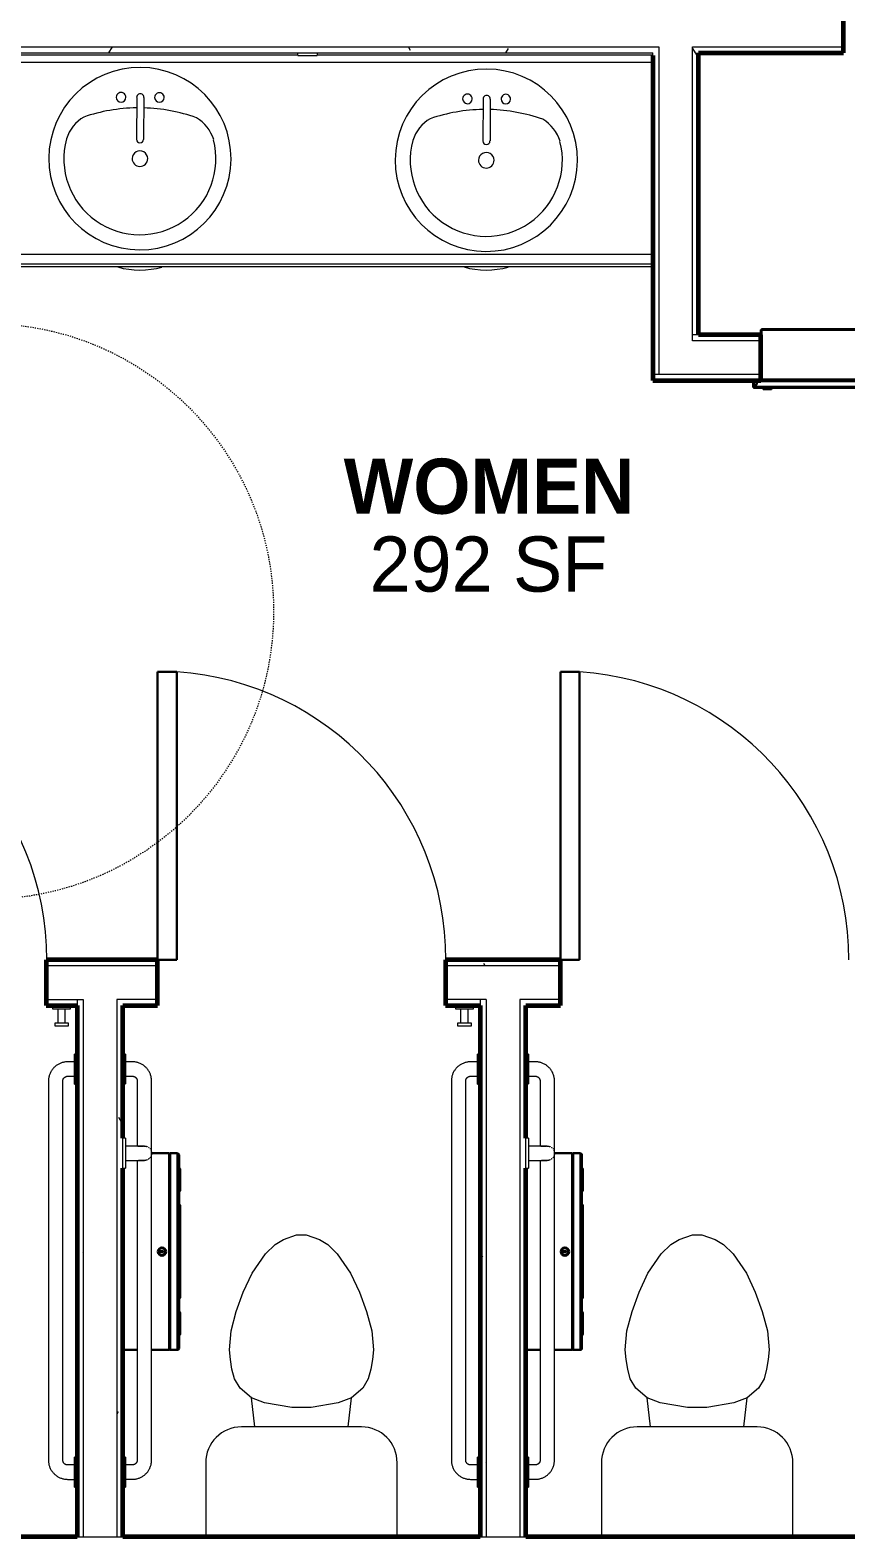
# Model space of a CAD drawing. Header units: inches. Extents: x 126 to 2219, y -1759 to -92.
# Drawn here: x 945.7 to 1030.7, y -504.2 to -347.2 of the extents above; entities that cross this region are included whole.
import ezdxf

# ---------------------------------------------------------------- set-up
doc = ezdxf.new("R2010")
doc.units = ezdxf.units.IN
doc.header["$MEASUREMENT"] = 0
doc.linetypes.add('Dash', pattern=[0.25, 0.125, -0.125])
for name, color, linetype, lineweight in [('A-AREA-IDEN', 2, 'Continuous', 9), ('A-DETL-HDLN', 90, 'Dash', 9), ('A-DETL-THIN', 151, 'Continuous', 9), ('A-DOOR', 31, 'Continuous', 18), ('A-GENM', 13, 'Continuous', 9), ('A-WALL', 113, 'Continuous', 18), ('A-WALL-PATT', 111, 'Continuous', 60), ('I-WALL', 2, 'Continuous', 18), ('P-SANR-FIXT', 6, 'Continuous', 9), ('Q-CASE', 31, 'Continuous', 9), ('Q-SPCQ', 91, 'Continuous', 9)]:
    doc.layers.add(name, color=color, linetype=linetype, lineweight=lineweight)
doc.styles.add('Century Gothic', font='GOTHIC.TTF', dxfattribs={"height": 5.748447})
doc.styles.add('Century Gothic_B', font='GOTHICB.TTF', dxfattribs={"height": 5.744479})
pattern_1 = [(0, (0, 0), (20.48, 5.12), [0.845, -14.515, 0.845, -14.515, -81.92]), (0, (0, 0), (20.48, 5.12), [-30.72, 0.845, -29.875, 0.845, -14.515, -35.84]), (0, (0, 0), (20.48, 5.12), [-76.8, 0.845, -9.395, 0.845, -24.755]), (120, (7.68, 2.56), (-14.67405, 15.1762), [0.845, -14.515, 0.845, -14.515, -81.92]), (120, (7.68, 2.56), (-14.67405, 15.1762), [-30.72, 0.845, -29.875, 0.845, -14.515, -35.84]), (120, (7.68, 2.56), (-14.67405, 15.1762), [-76.8, 0.845, -9.395, 0.845, -24.755]), (240, (10.24, 12.8), (-5.80595, -20.2962), [0.845, -14.515, 0.845, -14.515, -81.92]), (240, (10.24, 12.8), (-5.80595, -20.2962), [-30.72, 0.845, -29.875, 0.845, -14.515, -35.84]), (240, (10.24, 12.8), (-5.80595, -20.2962), [-76.8, 0.845, -9.395, 0.845, -24.755])]

# ---------------------------------------------------------------- blocks, each defined once
blk = doc.blocks.new('Single-Flush - 30_ x 80_-506743-Floor Plan - Office Annex')
at = {"layer": 'A-DOOR', "lineweight": 30}
for p, q in [((13, -2.375), (13, -32.375)), ((15, -2.375), (13, -2.375)), ((15, -2.375), (15, -32.375)), ((15, -32.375), (13, -32.375))]:
    blk.add_line(p, q, dxfattribs=at)
at = {"layer": 'A-DOOR', "lineweight": 9}
blk.add_arc((15, -2.375), 30.067, 180, 266.18593, dxfattribs=at)
blk = doc.blocks.new('Sink Vanity-Round - 19_ x 19_-598557-Floor Plan - Office Annex')
at = {"layer": 'P-SANR-FIXT'}
for p, q in [((3.43, -9.73), (3.43, -5.36)), ((4.18, -9.73), (4.18, -5.36))]:
    blk.add_line(p, q, dxfattribs=at)
for centre, radius, start, end in [((3.81, -3.35), 9.5, 90, 270), ((3.81, -3.35), 9.5, 270, 90), ((3.81, -3.35), 7.93, 345.3071, 194.6929), ((3.81, -3.35), 0.812, 0, 180), ((3.81, -3.35), 0.812, 180, 0), ((0.05, -4.11), 4.12, 197.8096, 239.2073), ((3.81, -5.36), 0.375, 0, 180), ((7.56, -4.11), 4.12, 300.7927, 342.1904), ((3.81, 9.17), 17.81, 250.7914, 268.7933), ((3.81, 9.17), 17.81, 271.2067, 289.2086), ((1.81, -9.73), 0.5, 0, 180), ((5.81, -9.73), 0.5, 0, 180), ((1.81, -9.73), 0.5, 180, 0), ((3.81, -9.73), 0.375, 180, 0), ((5.81, -9.73), 0.5, 180, 0)]:
    blk.add_arc(centre, radius, start, end, dxfattribs=at)
blk = doc.blocks.new('Toilet-Domestic-3D - Toilet-Domestic-3D-V10-Floor Plan - Office Annex')
at = {"layer": 'P-SANR-FIXT'}
for p, q in [((-3.74, 10), (-2.74, 11)), ((-2.74, 11), (-1.87, 11.5)), ((-1.87, 11.5), (-0.5, 12)), ((-0.5, 12), (0.5, 12)), ((0.5, 12), (1.87, 11.5)), ((1.87, 11.5), (2.74, 11)), ((2.74, 11), (3.74, 10)), ((-5.13, 8), (-3.74, 10)), ((3.74, 10), (5.13, 8)), ((-6.06, 6), (-5.13, 8)), ((5.13, 8), (6.06, 6)), ((-6.79, 4), (-6.06, 6)), ((6.06, 6), (6.79, 4)), ((-7.33, 1.99), (-6.79, 4)), ((6.79, 4), (7.33, 1.99)), ((-7.5, 0), (-7.33, 1.99)), ((7.33, 1.99), (7.5, 0)), ((-7.41, -1), (-7.5, 0)), ((-7.24, -2), (-7.41, -1)), ((7.41, -1), (7.24, -2)), ((7.5, 0), (7.41, -1)), ((-6.97, -3), (-7.24, -2)), ((-6.4, -4), (-6.97, -3)), ((6.97, -3), (6.4, -4)), ((7.24, -2), (6.97, -3)), ((-5.21, -5), (-6.4, -4)), ((6.4, -4), (5.21, -5)), ((-3.84, -5.5), (-5.21, -5)), ((-4.86, -8.02), (-5.21, -5)), ((-1, -6), (-3.84, -5.5)), ((1, -6), (-1, -6)), ((3.84, -5.5), (1, -6)), ((5.21, -5), (3.84, -5.5)), ((4.86, -8.02), (5.21, -5)), ((6.25, -8.02), (-6.25, -8.02)), ((-9.98, -11.75), (-9.98, -19.48)), ((9.98, -19.48), (9.98, -11.75))]:
    blk.add_line(p, q, dxfattribs=at)
for centre, start, end in [((-6.25, -11.75), 90, 180), ((6.25, -11.75), 0, 90)]:
    blk.add_arc(centre, 3.73, start, end, dxfattribs=at)
blk = doc.blocks.new('817_Grab_Bars - 8170-001420-V7-Floor Plan - Office Annex')
at = {"layer": 'Q-SPCQ'}
for p, q in [((1749.94, -707.7), (1749.66, -707.7)), ((1749.66, -709.27), (1749.66, -707.7)), ((1749.66, -708.52), (1748.94, -708.52)), ((1749.66, -710.83), (1749.66, -709.27)), ((1746.94, -710.52), (1746.94, -750.02)), ((1748.44, -750.02), (1748.44, -710.52)), ((1748.94, -710.02), (1749.66, -710.02)), ((1749.66, -710.83), (1749.94, -710.83)), ((1749.94, -749.7), (1749.66, -749.7)), ((1749.66, -751.27), (1749.66, -749.7)), ((1749.66, -750.52), (1748.94, -750.52)), ((1748.94, -752.02), (1749.66, -752.02)), ((1749.66, -752.83), (1749.66, -751.27)), ((1749.66, -752.83), (1749.94, -752.83))]:
    blk.add_line(p, q, dxfattribs=at)
at = {"layer": 'Q-SPCQ', "flags": 128}
for points in [[(1748.94, -708.52), (1748.86, -708.52), (1748.78, -708.52), (1748.7, -708.53), (1748.62, -708.54), (1748.54, -708.56), (1748.46, -708.57), (1748.38, -708.59), (1748.31, -708.62), (1748.23, -708.64), (1748.16, -708.67), (1748.08, -708.71), (1748.01, -708.74), (1747.94, -708.78), (1747.87, -708.82), (1747.81, -708.87), (1747.74, -708.91), (1747.68, -708.96), (1747.62, -709.01), (1747.56, -709.07), (1747.5, -709.12), (1747.45, -709.18), (1747.4, -709.24), (1747.35, -709.3), (1747.3, -709.37), (1747.25, -709.44), (1747.21, -709.5), (1747.17, -709.57), (1747.14, -709.64), (1747.1, -709.72), (1747.07, -709.79), (1747.05, -709.87), (1747.02, -709.94), (1747, -710.02), (1746.98, -710.1), (1746.97, -710.18), (1746.95, -710.25), (1746.94, -710.33), (1746.94, -710.41), (1746.94, -710.49), (1746.94, -710.52)], [(1748.44, -710.52), (1748.44, -710.5), (1748.44, -710.48), (1748.44, -710.46), (1748.44, -710.44), (1748.45, -710.42), (1748.45, -710.4), (1748.46, -710.38), (1748.46, -710.36), (1748.47, -710.34), (1748.48, -710.32), (1748.48, -710.3), (1748.49, -710.28), (1748.5, -710.27), (1748.51, -710.25), (1748.52, -710.23), (1748.54, -710.22), (1748.55, -710.2), (1748.56, -710.19), (1748.57, -710.17), (1748.59, -710.16), (1748.6, -710.14), (1748.62, -710.13), (1748.63, -710.12), (1748.65, -710.11), (1748.67, -710.1), (1748.68, -710.08), (1748.7, -710.07), (1748.72, -710.07), (1748.74, -710.06), (1748.76, -710.05), (1748.77, -710.04), (1748.79, -710.04), (1748.81, -710.03), (1748.83, -710.03), (1748.85, -710.02), (1748.87, -710.02), (1748.89, -710.02), (1748.91, -710.02), (1748.93, -710.02), (1748.94, -710.02)], [(1746.94, -750.02), (1746.94, -750.1), (1746.94, -750.18), (1746.95, -750.26), (1746.96, -750.33), (1746.98, -750.41), (1746.99, -750.49), (1747.01, -750.57), (1747.04, -750.64), (1747.06, -750.72), (1747.09, -750.79), (1747.13, -750.87), (1747.16, -750.94), (1747.2, -751.01), (1747.24, -751.08), (1747.29, -751.15), (1747.33, -751.21), (1747.38, -751.27), (1747.43, -751.33), (1747.49, -751.39), (1747.54, -751.45), (1747.6, -751.51), (1747.66, -751.56), (1747.73, -751.61), (1747.79, -751.65), (1747.86, -751.7), (1747.92, -751.74), (1747.99, -751.78), (1748.07, -751.82), (1748.14, -751.85), (1748.21, -751.88), (1748.29, -751.91), (1748.36, -751.93), (1748.44, -751.95), (1748.52, -751.97), (1748.6, -751.99), (1748.68, -752), (1748.76, -752.01), (1748.84, -752.01), (1748.92, -752.02), (1748.94, -752.02)], [(1748.94, -750.52), (1748.92, -750.52), (1748.9, -750.51), (1748.88, -750.51), (1748.86, -750.51), (1748.84, -750.51), (1748.82, -750.5), (1748.8, -750.5), (1748.78, -750.49), (1748.76, -750.48), (1748.74, -750.48), (1748.72, -750.47), (1748.71, -750.46), (1748.69, -750.45), (1748.67, -750.44), (1748.65, -750.43), (1748.64, -750.42), (1748.62, -750.4), (1748.61, -750.39), (1748.59, -750.38), (1748.58, -750.36), (1748.56, -750.35), (1748.55, -750.33), (1748.54, -750.32), (1748.53, -750.3), (1748.52, -750.29), (1748.51, -750.27), (1748.5, -750.25), (1748.49, -750.23), (1748.48, -750.22), (1748.47, -750.2), (1748.46, -750.18), (1748.46, -750.16), (1748.45, -750.14), (1748.45, -750.12), (1748.44, -750.1), (1748.44, -750.08), (1748.44, -750.06), (1748.44, -750.04), (1748.44, -750.02), (1748.44, -750.02)]]:
    blk.add_lwpolyline(points, dxfattribs=at)
blk = doc.blocks.new('817_Grab_Bars - 8170-001420-V19-Floor Plan - Office Annex')
at = {"layer": 'Q-SPCQ'}
for p, q in [((997.64, -453.9), (997.36, -453.9)), ((997.64, -453.9), (997.64, -455.46)), ((998.36, -454.71), (997.64, -454.71)), ((997.64, -455.46), (997.64, -457.02)), ((997.64, -456.21), (998.36, -456.21)), ((998.86, -456.71), (998.86, -463.49)), ((1000.36, -496.21), (1000.36, -456.71)), ((997.36, -457.02), (997.64, -457.02)), ((998.86, -464.98), (998.86, -496.21)), ((997.64, -495.9), (997.36, -495.9)), ((997.64, -495.9), (997.64, -497.46)), ((998.36, -496.71), (997.64, -496.71)), ((997.64, -497.46), (997.64, -499.02)), ((997.36, -499.02), (997.64, -499.02)), ((997.64, -498.21), (998.36, -498.21))]:
    blk.add_line(p, q, dxfattribs=at)
at = {"layer": 'Q-SPCQ', "flags": 128}
for points in [[(1000.36, -456.71), (1000.36, -456.63), (1000.35, -456.55), (1000.35, -456.47), (1000.33, -456.39), (1000.32, -456.31), (1000.3, -456.24), (1000.28, -456.16), (1000.26, -456.08), (1000.23, -456.01), (1000.2, -455.93), (1000.17, -455.86), (1000.13, -455.79), (1000.1, -455.72), (1000.05, -455.65), (1000.01, -455.58), (999.96, -455.52), (999.91, -455.45), (999.86, -455.39), (999.81, -455.33), (999.75, -455.28), (999.69, -455.22), (999.63, -455.17), (999.57, -455.12), (999.51, -455.07), (999.44, -455.03), (999.37, -454.99), (999.3, -454.95), (999.23, -454.91), (999.16, -454.88), (999.08, -454.85), (999.01, -454.82), (998.93, -454.79), (998.86, -454.77), (998.78, -454.76), (998.7, -454.74), (998.62, -454.73), (998.54, -454.72), (998.46, -454.71), (998.38, -454.71), (998.36, -454.71)], [(998.36, -456.21), (998.38, -456.21), (998.4, -456.21), (998.42, -456.21), (998.44, -456.22), (998.46, -456.22), (998.48, -456.23), (998.5, -456.23), (998.52, -456.24), (998.54, -456.24), (998.55, -456.25), (998.57, -456.26), (998.59, -456.27), (998.61, -456.28), (998.63, -456.29), (998.64, -456.3), (998.66, -456.31), (998.67, -456.32), (998.69, -456.33), (998.7, -456.35), (998.72, -456.36), (998.73, -456.38), (998.74, -456.39), (998.76, -456.41), (998.77, -456.42), (998.78, -456.44), (998.79, -456.46), (998.8, -456.48), (998.81, -456.49), (998.82, -456.51), (998.83, -456.53), (998.83, -456.55), (998.84, -456.57), (998.84, -456.59), (998.85, -456.61), (998.85, -456.63), (998.86, -456.65), (998.86, -456.67), (998.86, -456.69), (998.86, -456.71), (998.86, -456.71)], [(998.36, -498.21), (998.44, -498.21), (998.52, -498.2), (998.6, -498.2), (998.68, -498.19), (998.76, -498.17), (998.83, -498.15), (998.91, -498.13), (998.99, -498.11), (999.06, -498.08), (999.14, -498.05), (999.21, -498.02), (999.28, -497.98), (999.35, -497.95), (999.42, -497.91), (999.49, -497.86), (999.55, -497.82), (999.62, -497.77), (999.68, -497.71), (999.74, -497.66), (999.79, -497.6), (999.85, -497.55), (999.9, -497.49), (999.95, -497.42), (1000, -497.36), (1000.04, -497.29), (1000.08, -497.22), (1000.12, -497.15), (1000.16, -497.08), (1000.19, -497.01), (1000.22, -496.94), (1000.25, -496.86), (1000.28, -496.78), (1000.3, -496.71), (1000.32, -496.63), (1000.33, -496.55), (1000.34, -496.47), (1000.35, -496.39), (1000.36, -496.31), (1000.36, -496.23), (1000.36, -496.21)], [(998.86, -496.21), (998.86, -496.23), (998.86, -496.25), (998.86, -496.27), (998.85, -496.29), (998.85, -496.31), (998.85, -496.33), (998.84, -496.35), (998.83, -496.37), (998.83, -496.39), (998.82, -496.41), (998.81, -496.42), (998.8, -496.44), (998.79, -496.46), (998.78, -496.48), (998.77, -496.49), (998.76, -496.51), (998.75, -496.53), (998.74, -496.54), (998.72, -496.56), (998.71, -496.57), (998.69, -496.58), (998.68, -496.6), (998.66, -496.61), (998.65, -496.62), (998.63, -496.63), (998.61, -496.64), (998.6, -496.65), (998.58, -496.66), (998.56, -496.67), (998.54, -496.68), (998.52, -496.68), (998.5, -496.69), (998.48, -496.7), (998.46, -496.7), (998.44, -496.7), (998.42, -496.71), (998.4, -496.71), (998.38, -496.71), (998.36, -496.71), (998.36, -496.71)]]:
    blk.add_lwpolyline(points, dxfattribs=at)
blk = doc.blocks.new('Dispenser-Toilet_Tissue-Frost_Products_LTD_-Jumbo-169 - Steel-Brushed-Stainless_Steel-V14-Floor Plan - Office Annex')
at = {"layer": 'Q-SPCQ', "lineweight": 30}
for p, q in [((770.2, -464.24), (768.36, -464.24)), ((770.2, -464.24), (770.2, -484.73)), ((770.26, -484.68), (770.26, -464.3)), ((770.29, -464.3), (770.26, -464.3)), ((771.06, -464.24), (770.29, -464.24)), ((770.29, -464.24), (770.29, -464.3)), ((770.29, -464.3), (770.29, -484.68)), ((771.06, -484.73), (771.06, -464.24)), ((771.22, -465.75), (771.22, -464.4)), ((771.22, -483.22), (771.22, -465.75)), ((771.32, -468.08), (771.32, -465.91)), ((771.22, -469.55), (771.22, -468.24)), ((771.32, -479.24), (771.32, -469.73)), ((769.26, -474.44), (769.26, -474.53)), ((769.6, -474.44), (769.26, -474.44)), ((769.26, -474.53), (769.6, -474.53)), ((769.6, -474.53), (769.6, -474.44)), ((771.22, -480.73), (771.22, -479.42)), ((771.32, -483.06), (771.32, -480.89)), ((771.22, -484.58), (771.22, -483.22)), ((765.36, -484.73), (766.86, -484.73)), ((768.36, -484.73), (770.2, -484.73)), ((770.26, -484.68), (770.29, -484.68)), ((770.29, -484.68), (770.29, -484.73)), ((770.29, -484.73), (771.06, -484.73))]:
    blk.add_line(p, q, dxfattribs=at)
for radius in [0.437, 0.357]:
    blk.add_circle((769.44, -474.49), radius, dxfattribs=at)
for centre, radius, start, end in [((770.2, -464.3), 0.06, 0, 90), ((771.06, -464.4), 0.16, 0, 90), ((771.14, -465.91), 0.18, 0, 63.6122), ((771.2, -467.46), 0.118, 10.8116, 82.3569), ((771.17, -467.46), 0.151, 289.6341, 357.321), ((771.17, -467.48), 0.151, 289.6341, 356.8331), ((771.14, -467.49), 0.18, 296.3878, 0), ((771.2, -468.06), 0.119, 10.0401, 81.5195), ((771.17, -468.06), 0.151, 289.6341, 357.321), ((771.17, -468.07), 0.151, 289.6341, 357.321), ((771.14, -468.08), 0.18, 296.3878, 0), ((771.1, -469.73), 0.22, 0, 56.9443), ((771.1, -479.24), 0.22, 303.0557, 0), ((771.14, -480.89), 0.18, 0, 63.6122), ((771.17, -480.9), 0.151, 2.679, 70.3659), ((771.17, -480.91), 0.151, 2.679, 70.3659), ((771.2, -480.91), 0.119, 278.4805, 349.9599), ((771.14, -481.48), 0.18, 0, 63.6084), ((771.17, -481.49), 0.151, 3.1667, 70.3726), ((771.17, -481.51), 0.151, 2.679, 70.3653), ((771.2, -481.51), 0.118, 277.6431, 349.1884), ((771.14, -483.06), 0.18, 296.3878, 0), ((770.2, -484.67), 0.0601, 270, 357.3185), ((771.06, -484.57), 0.16, 270, 359.0019)]:
    blk.add_arc(centre, radius, start, end, dxfattribs=at)
blk = doc.blocks.new('Robe_hook_5552 - Coat_hook_5552-646782-Floor Plan - Office Annex')
at = {"layer": 'A-GENM'}
for p, q in [((-0.94, 0), (-0.94, -0.35)), ((-0.94, -0.35), (0.94, -0.35)), ((-0.37, -1.81), (-0.37, -0.35)), ((0.38, -1.81), (0.38, -0.35)), ((0.94, -0.35), (0.94, 0)), ((-0.69, -2.16), (-0.69, -1.81)), ((-0.69, -1.81), (0.69, -1.81)), ((0.69, -2.16), (-0.69, -2.16)), ((0.69, -1.81), (0.69, -2.16))]:
    blk.add_line(p, q, dxfattribs=at)
blk = doc.blocks.new('817_Grab_Bars - 8170-001180-V22-Floor Plan - Office Annex')
at = {"layer": 'Q-SPCQ'}
for p, q in [((765.64, -554.62), (765.36, -554.62)), ((765.36, -557.75), (765.36, -554.62)), ((765.64, -554.62), (765.64, -557.75)), ((766.36, -555.44), (765.64, -555.44)), ((765.64, -556.94), (766.36, -556.94)), ((765.36, -557.75), (765.64, -557.75))]:
    blk.add_line(p, q, dxfattribs=at)
at = {"layer": 'Q-SPCQ', "flags": 128}
for points in [[(767.61, -555.44), (767.61, -555.44), (767.61, -555.44), (767.6, -555.44), (767.59, -555.44), (767.58, -555.44), (767.57, -555.44), (767.56, -555.44), (767.55, -555.44), (767.53, -555.44), (767.51, -555.44), (767.49, -555.44), (767.47, -555.44), (767.44, -555.44), (767.42, -555.44), (767.39, -555.44), (767.36, -555.44), (767.33, -555.44), (767.3, -555.44), (767.27, -555.44), (767.23, -555.44), (767.19, -555.44), (767.16, -555.44), (767.12, -555.44), (767.08, -555.44), (767.03, -555.44), (766.99, -555.44), (766.95, -555.44), (766.9, -555.44), (766.86, -555.44), (766.81, -555.44), (766.77, -555.44), (766.72, -555.44), (766.67, -555.44), (766.62, -555.44), (766.57, -555.44), (766.52, -555.44), (766.47, -555.44), (766.42, -555.44), (766.37, -555.44), (766.36, -555.44)], [(766.94, -555.44), (766.98, -555.44), (767.02, -555.44), (767.07, -555.44), (767.11, -555.44), (767.15, -555.44), (767.18, -555.44), (767.22, -555.44), (767.26, -555.44), (767.29, -555.44), (767.32, -555.44), (767.35, -555.44), (767.38, -555.44), (767.41, -555.44), (767.44, -555.44), (767.46, -555.44)], [(767.52, -555.44), (767.54, -555.44), (767.56, -555.44), (767.57, -555.44), (767.58, -555.44), (767.59, -555.44), (767.6, -555.44), (767.6, -555.44), (767.61, -555.44), (767.61, -555.44), (767.61, -555.44)], [(767.61, -555.44), (767.64, -555.44), (767.67, -555.44), (767.7, -555.44), (767.73, -555.45), (767.76, -555.45), (767.79, -555.46), (767.82, -555.47), (767.85, -555.48), (767.87, -555.49), (767.9, -555.5), (767.93, -555.51)], [(768.03, -555.57), (768.06, -555.59), (768.08, -555.6), (768.1, -555.62)], [(768.19, -555.71), (768.21, -555.73), (768.22, -555.76)], [(766.36, -556.94), (766.41, -556.94), (766.46, -556.94), (766.51, -556.94), (766.56, -556.94), (766.61, -556.94), (766.66, -556.94), (766.7, -556.94), (766.75, -556.94), (766.8, -556.94), (766.85, -556.94), (766.89, -556.94), (766.94, -556.94), (766.98, -556.94), (767.02, -556.94), (767.07, -556.94), (767.11, -556.94), (767.15, -556.94), (767.18, -556.94), (767.22, -556.94), (767.26, -556.94), (767.29, -556.94), (767.32, -556.94), (767.35, -556.94), (767.38, -556.94), (767.41, -556.94), (767.44, -556.94), (767.46, -556.94), (767.48, -556.94), (767.51, -556.94), (767.52, -556.94), (767.54, -556.94), (767.56, -556.94), (767.57, -556.94), (767.58, -556.94), (767.59, -556.94), (767.6, -556.94), (767.6, -556.94), (767.61, -556.94), (767.61, -556.94), (767.61, -556.94)], [(767.61, -556.94), (767.61, -556.94), (767.61, -556.94), (767.6, -556.94), (767.59, -556.94), (767.58, -556.94), (767.57, -556.94), (767.56, -556.94), (767.55, -556.94), (767.53, -556.94), (767.51, -556.94), (767.49, -556.94), (767.47, -556.94), (767.44, -556.94), (767.42, -556.94), (767.39, -556.94), (767.36, -556.94), (767.33, -556.94), (767.3, -556.94), (767.27, -556.94), (767.23, -556.94), (767.19, -556.94), (767.16, -556.94), (767.12, -556.94), (767.08, -556.94), (767.03, -556.94), (766.99, -556.94)], [(767.94, -556.86), (767.91, -556.87), (767.88, -556.89), (767.85, -556.9), (767.82, -556.91), (767.8, -556.91), (767.77, -556.92), (767.74, -556.93), (767.71, -556.93), (767.68, -556.93), (767.65, -556.94), (767.62, -556.94), (767.61, -556.94)], [(768.11, -556.75), (768.09, -556.77), (768.06, -556.78), (768.04, -556.8), (768.01, -556.82)], [(768.23, -556.61), (768.21, -556.64), (768.19, -556.66), (768.17, -556.68)], [(768.32, -556.42), (768.31, -556.45), (768.3, -556.48), (768.29, -556.51), (768.27, -556.53)], [(768.28, -555.86), (768.3, -555.89), (768.31, -555.92), (768.32, -555.94)], [(768.34, -556.03), (768.35, -556.06), (768.35, -556.09), (768.36, -556.12), (768.36, -556.15), (768.36, -556.18)], [(768.36, -556.19), (768.36, -556.22), (768.36, -556.25), (768.35, -556.28), (768.35, -556.31), (768.34, -556.34)]]:
    blk.add_lwpolyline(points, dxfattribs=at)
blk = doc.blocks.new('Bradley-Washroom_Accessories-Mirrors-747_Standard - 60_ x 36_ _ BradEX 2-663032-Floor Plan - Office Annex')
at = {"layer": 'Q-SPCQ'}
for p, q in [((867.01, -670.59), (902.01, -670.59)), ((867.01, -670.59), (867.01, -670.84)), ((902.01, -670.84), (867.01, -670.84)), ((902.01, -670.84), (902.01, -670.55)), ((904.01, -670.55), (902.01, -670.55)), ((904.01, -670.84), (902.01, -670.84)), ((904.01, -670.55), (904.01, -670.84)), ((904.01, -670.59), (974.01, -670.59)), ((974.01, -670.84), (904.01, -670.84)), ((974.01, -670.84), (974.01, -670.55)), ((976.01, -670.55), (974.01, -670.55)), ((976.01, -670.84), (974.01, -670.84)), ((976.01, -670.55), (976.01, -670.84)), ((976.01, -670.59), (1011.01, -670.59)), ((1011.01, -670.84), (976.01, -670.84)), ((1011.01, -670.84), (1011.01, -670.59))]:
    blk.add_line(p, q, dxfattribs=at)
blk = doc.blocks.new('Dispenser_Disposal-Paper-Frost_Products_LTD_-Recessed-400A - Steel-Stainless-V52-Floor Plan - Office Annex')
at = {"layer": 'Q-SPCQ', "lineweight": 30}
for p, q in [((1021.95, -378.43), (1021.95, -378.36)), ((1021.95, -378.36), (1033.99, -378.36)), ((1033.99, -378.36), (1033.99, -378.43)), ((1021.88, -378.96), (1021.88, -378.43)), ((1021.88, -378.43), (1021.95, -378.43)), ((1021.95, -378.43), (1021.95, -383.61)), ((1021.95, -378.43), (1033.99, -378.43)), ((1033.99, -378.43), (1033.99, -383.61)), ((1033.99, -378.43), (1034.05, -378.43)), ((1034.05, -378.43), (1034.05, -378.96)), ((1021.08, -384.39), (1021.08, -383.8)), ((1021.08, -383.8), (1021.94, -383.8)), ((1021.08, -384.39), (1034.75, -384.39)), ((1021.16, -383.8), (1021.16, -384.47)), ((1021.45, -384.09), (1021.16, -384.39)), ((1021.16, -384.47), (1034.75, -384.47)), ((1022.12, -384.47), (1021.16, -384.47)), ((1021.24, -383.75), (1021.24, -383.71)), ((1021.89, -383.75), (1021.24, -383.75)), ((1034.4, -383.8), (1021.45, -383.8)), ((1021.45, -383.8), (1021.45, -384.09)), ((1033.99, -383.61), (1021.88, -383.61)), ((1021.92, -383.63), (1021.88, -383.63)), ((1021.92, -383.68), (1021.92, -383.61)), ((1022.16, -383.73), (1021.94, -383.73)), ((1021.94, -383.8), (1021.94, -383.73)), ((1021.96, -383.61), (1021.96, -383.68)), ((1021.96, -383.63), (1022.21, -383.63)), ((1021.96, -383.8), (1021.96, -383.73)), ((1021.99, -383.61), (1021.99, -383.8)), ((1022.12, -384.6), (1022.12, -384.47)), ((1022.99, -384.6), (1022.12, -384.6)), ((1022.97, -384.62), (1022.14, -384.62)), ((1022.23, -383.8), (1022.16, -383.73)), ((1022.21, -383.63), (1022.29, -383.71)), ((1022.29, -383.71), (1022.61, -383.71)), ((1022.34, -383.68), (1022.8, -383.68)), ((1022.89, -383.71), (1022.61, -383.71)), ((1022.61, -383.71), (1022.61, -383.8)), ((1022.83, -383.71), (1022.83, -383.61)), ((1022.86, -383.61), (1022.86, -383.71)), ((1022.89, -383.8), (1022.89, -383.71)), ((1034.75, -384.47), (1022.99, -384.47)), ((1022.99, -384.47), (1022.99, -384.6)), ((1033.11, -383.61), (1033.11, -383.8)), ((1033.14, -383.8), (1033.14, -383.61)), ((1033.28, -383.61), (1033.28, -383.8)), ((1033.34, -383.61), (1033.34, -383.8)), ((1033.95, -383.61), (1033.95, -383.8)), ((1033.98, -383.68), (1033.99, -383.61)), ((1034.05, -383.61), (1034.01, -383.61)), ((1034.01, -383.61), (1034.01, -383.68)), ((1034.22, -383.75), (1034.05, -383.75)), ((1034.22, -383.75), (1034.72, -383.75)), ((1034.22, -383.78), (1034.22, -383.75)), ((1034.66, -383.78), (1034.22, -383.78)), ((1034.45, -383.85), (1034.45, -384.09)), ((1034.45, -384.08), (1034.46, -383.86)), ((1034.75, -384.39), (1034.45, -384.09)), ((1034.46, -383.86), (1034.78, -383.86)), ((1034.7, -383.71), (1034.7, -383.75)), ((1034.72, -383.71), (1034.72, -383.75)), ((1034.75, -384.47), (1034.75, -383.86)), ((1034.75, -384.39), (1034.83, -384.39)), ((1034.78, -383.81), (1034.78, -383.86)), ((1034.78, -383.86), (1034.83, -383.86)), ((1034.83, -383.86), (1034.83, -384.4))]:
    blk.add_line(p, q, dxfattribs=at)
for centre, radius, start, end in [((1021.16, -384.39), 0.0768, 180, 270), ((1021.16, -384.39), 0.029, 180, 270), ((1021.89, -383.68), 0.0665, 270, 0), ((1021.89, -383.68), 0.0315, 269.8776, 0), ((1021.89, -383.68), 0.0665, 270, 312.1544), ((1022.14, -384.6), 0.02, 180, 270), ((1022.42, -383.68), 0.08, 123.346, 202.0243), ((1022.72, -383.68), 0.08, 337.9757, 56.654), ((1022.97, -384.6), 0.02, 270, 0), ((1034.05, -383.68), 0.0665, 180, 270), ((1034.05, -383.68), 0.0315, 180, 270.1235), ((1034.4, -383.85), 0.05, 0, 90), ((1034.72, -383.81), 0.0625, 153.896, 233.1301), ((1034.72, -383.81), 0.0625, 302.4117, 90.0728), ((1034.72, -383.81), 0.0625, 359.8391, 90), ((1034.75, -384.4), 0.0763, 270, 0)]:
    blk.add_arc(centre, radius, start, end, dxfattribs=at)
blk = doc.blocks.new('Counter Top1 - 24_ Depth-699709-Floor Plan - Office Annex')
at = {"layer": 'Q-CASE'}
for p, q in [((96.33, -0.75), (-47.26, -0.75)), ((-47.26, -22), (96.33, -22))]:
    blk.add_line(p, q, dxfattribs=at)
blk = doc.blocks.new('KNEE PROTECTOR2 - KNEE PROTECTOR-701193-Floor Plan - Office Annex')
at = {"layer": 'Q-CASE'}
for p, q in [((79100.33, 8059.55), (79243.92, 8059.55)), ((79100.33, 8058.55), (79243.92, 8058.55))]:
    blk.add_line(p, q, dxfattribs=at)

msp = doc.modelspace()

# ---------------------------------------------------------------- hatches: boundary and pattern name
at = {"layer": 'A-WALL-PATT', "lineweight": 9}
h = msp.add_hatch(dxfattribs=at)
h.set_pattern_fill('FP_1', color=256, style=0, pattern_type=2)
h.set_pattern_definition(pattern_1)
h.paths.add_polyline_path([(765.36, -349.59), (862.89, -349.59), (862.89, -348.96), (764.73, -348.96), (764.73, -349.59)], flags=0)
h.paths.add_polyline_path([(875.31, -349.59), (1011.23, -349.59), (1011.23, -348.96), (866.39, -348.96), (866.39, -349.59), (867.01, -349.59)], flags=0)
h.paths.add_polyline_path([(1015.36, -349.59), (1030.48, -349.59), (1030.48, -348.96), (1014.73, -348.96), (1014.73, -349.59)], flags=0)
h.paths.add_polyline_path([(1103.21, -349.59), (1114.23, -349.59), (1114.23, -348.96), (1098.48, -348.96), (1098.48, -349.59)], flags=0)
h = msp.add_hatch(dxfattribs=at)
h.set_pattern_fill('FP_1', color=256, style=0, pattern_type=2)
h.set_pattern_definition(pattern_1)
h.paths.add_polyline_path([(1011.23, -383.09), (1011.23, -349.59), (1010.61, -349.59), (1010.61, -383.09)], flags=0)
h = msp.add_hatch(dxfattribs=at)
h.set_pattern_fill('FP_1', color=256, style=0, pattern_type=2)
h.set_pattern_definition(pattern_1)
h.paths.add_polyline_path([(1015.36, -378.96), (1015.36, -349.59), (1014.73, -349.59), (1014.73, -378.96)], flags=0)
h = msp.add_hatch(dxfattribs=at)
h.set_pattern_fill('FP_1', color=256, style=0, pattern_type=2)
h.set_pattern_definition(pattern_1)
h.paths.add_polyline_path([(1014.73, -379.59), (1021.88, -379.59), (1021.88, -378.96), (1014.73, -378.96), (1014.73, -379.22)], flags=0)
h.paths.add_polyline_path([(1103.21, -379.59), (1113.61, -379.59), (1113.61, -378.96), (1034.05, -378.96), (1034.05, -379.59), (1038.09, -379.59)], flags=0)
h = msp.add_hatch(dxfattribs=at)
h.set_pattern_fill('FP_1', color=256, style=0, pattern_type=2)
h.set_pattern_definition(pattern_1)
h.paths.add_polyline_path([(1113.61, -383.71), (1113.61, -383.09), (1034.05, -383.09), (1034.05, -383.71), (1047.95, -383.71), (1047.95, -383.65), (1048.02, -383.65), (1048.02, -383.71), (1103.21, -383.71)], flags=0)
h.paths.add_polyline_path([(1010.61, -383.71), (1021.88, -383.71), (1021.88, -383.09), (1010.61, -383.09)], flags=0)
h = msp.add_hatch(dxfattribs=at)
h.set_pattern_fill('FP_1', color=256, style=0, pattern_type=2)
h.set_pattern_definition(pattern_1)
h.paths.add_polyline_path([(772.73, -444.71), (772.73, -444.09), (764.73, -444.09), (764.73, -444.71), (769.5, -444.71)], flags=0)
h.paths.add_polyline_path([(802.73, -444.71), (834.86, -444.71), (834.86, -444.09), (802.73, -444.09)], flags=0)
h.paths.add_polyline_path([(864.86, -444.71), (876.11, -444.71), (876.11, -444.09), (864.86, -444.09)], flags=0)
h.paths.add_polyline_path([(917.36, -444.71), (917.36, -444.09), (906.11, -444.09), (906.11, -444.71), (916, -444.71)], flags=0)
h.paths.add_polyline_path([(997.4, -444.71), (1000.98, -444.71), (1000.98, -444.09), (988.98, -444.09), (988.98, -444.71), (989.26, -444.71)], flags=0)
h.paths.add_polyline_path([(956.7, -444.71), (958.98, -444.71), (958.98, -444.09), (947.36, -444.09), (947.36, -444.71), (948.56, -444.71)], flags=0)
h.paths.add_polyline_path([(1030.98, -444.71), (1036.98, -444.71), (1036.98, -444.09), (1030.98, -444.09)], flags=0)
h = msp.add_hatch(dxfattribs=at)
h.set_pattern_fill('FP_1', color=256, style=0, pattern_type=2)
h.set_pattern_definition(pattern_1)
h.paths.add_polyline_path([(765.36, -448.84), (772.73, -448.84), (772.73, -448.21), (765.36, -448.21)], flags=0)
h.paths.add_polyline_path([(802.73, -448.84), (826.86, -448.84), (826.86, -448.21), (802.73, -448.21)], flags=0)
h.paths.add_polyline_path([(872.86, -448.84), (876.11, -448.84), (876.11, -448.21), (872.23, -448.21), (872.23, -448.84)], flags=0)
h.paths.add_polyline_path([(867.17, -448.84), (868.11, -448.84), (868.11, -448.21), (864.86, -448.21), (864.86, -448.84)], flags=0)
h.paths.add_polyline_path([(831.61, -448.84), (834.86, -448.84), (834.86, -448.21), (830.98, -448.21), (830.98, -448.84)], flags=0)
h.paths.add_polyline_path([(917.36, -448.84), (917.36, -448.21), (913.48, -448.21), (913.48, -448.84), (916, -448.84)], flags=0)
h.paths.add_polyline_path([(906.11, -448.84), (909.36, -448.84), (909.36, -448.21), (906.11, -448.21)], flags=0)
h.paths.add_polyline_path([(955.36, -448.84), (958.98, -448.84), (958.98, -448.21), (954.73, -448.21), (954.73, -448.84)], flags=0)
h.paths.add_polyline_path([(947.36, -448.84), (950.61, -448.84), (950.61, -448.21), (947.36, -448.21)], flags=0)
h.paths.add_polyline_path([(988.98, -448.84), (992.61, -448.84), (992.61, -448.21), (988.98, -448.21)], flags=0)
h.paths.add_polyline_path([(996.73, -448.84), (1000.98, -448.84), (1000.98, -448.21), (996.73, -448.21)], flags=0)
h.paths.add_polyline_path([(1030.98, -448.84), (1034.61, -448.84), (1034.61, -448.21), (1030.98, -448.21)], flags=0)
h = msp.add_hatch(dxfattribs=at)
h.set_pattern_fill('FP_1', color=256, style=0, pattern_type=2)
h.set_pattern_definition(pattern_1)
h.paths.add_polyline_path([(951.23, -504.21), (951.23, -448.21), (950.61, -448.21), (950.61, -504.21)], flags=0)
h = msp.add_hatch(dxfattribs=at)
h.set_pattern_fill('FP_1', color=256, style=0, pattern_type=2)
h.set_pattern_definition(pattern_1)
h.paths.add_polyline_path([(954.73, -504.21), (955.36, -504.21), (955.36, -448.84), (954.73, -448.84), (954.73, -502.39)], flags=0)
h = msp.add_hatch(dxfattribs=at)
h.set_pattern_fill('FP_1', color=256, style=0, pattern_type=2)
h.set_pattern_definition(pattern_1)
h.paths.add_polyline_path([(993.23, -504.21), (993.23, -448.21), (992.61, -448.21), (992.61, -504.21)], flags=0)

# ---------------------------------------------------------------- linework, layer by layer
at = {"layer": 'A-DETL-HDLN'}
msp.add_circle((941.08, -407.78), 30, dxfattribs=at)
at = {"layer": 'A-DETL-THIN'}
for centre in [(957.14, -363.71), (993.23, -363.71)]:
    msp.add_arc(centre, 8.5, 254.2788, 285.7173, dxfattribs=at)
at = {"layer": 'A-WALL'}
for p, q in [((866.39, -348.96), (1011.23, -348.96)), ((1011.23, -348.96), (1011.23, -383.09)), ((1014.73, -348.96), (1030.48, -348.96)), ((1014.73, -379.59), (1014.73, -348.96)), ((1015.36, -378.96), (1014.73, -378.96)), ((1021.88, -379.59), (1014.73, -379.59)), ((1021.88, -383.09), (1010.61, -383.09)), ((958.98, -444.71), (947.36, -444.71)), ((1000.98, -444.71), (988.98, -444.71)), ((947.36, -448.21), (951.23, -448.21)), ((950.61, -448.21), (950.61, -448.84)), ((951.23, -448.21), (951.23, -504.21)), ((958.98, -448.21), (954.73, -448.21)), ((954.73, -448.21), (954.73, -504.21)), ((993.23, -448.21), (988.98, -448.21)), ((992.61, -448.21), (992.61, -448.84)), ((993.23, -448.21), (993.23, -504.21)), ((1000.98, -448.21), (996.73, -448.21)), ((996.73, -448.21), (996.73, -504.21)), ((950.61, -504.21), (955.36, -504.21)), ((992.61, -504.21), (997.36, -504.21))]:
    msp.add_line(p, q, dxfattribs=at)
at = {"layer": 'A-WALL', "lineweight": 60}
for p, q in [((950.61, -504.21), (914.11, -504.21)), ((992.61, -504.21), (955.36, -504.21)), ((1034.61, -504.21), (997.36, -504.21))]:
    msp.add_line(p, q, dxfattribs=at)
at = {"layer": 'I-WALL', "lineweight": 60}
for p, q in [((1030.48, -349.59), (1030.48, -344.84)), ((1010.61, -349.84), (1010.61, -383.71)), ((1015.36, -349.59), (1030.48, -349.59)), ((1015.36, -378.96), (1015.36, -349.59)), ((1021.88, -378.96), (1015.36, -378.96)), ((1021.88, -383.71), (1021.88, -378.96)), ((1010.61, -383.71), (1021.88, -383.71)), ((958.98, -444.09), (947.36, -444.09)), ((947.36, -444.09), (947.36, -448.84)), ((958.98, -448.84), (958.98, -444.09)), ((1000.98, -444.09), (988.98, -444.09)), ((988.98, -444.09), (988.98, -448.84)), ((1000.98, -448.84), (1000.98, -444.09)), ((947.36, -448.84), (950.61, -448.84)), ((950.61, -448.84), (950.61, -504.21)), ((955.36, -448.84), (958.98, -448.84)), ((955.36, -462.67), (955.36, -448.84)), ((988.98, -448.84), (992.61, -448.84)), ((992.61, -448.84), (992.61, -504.21)), ((997.36, -448.84), (1000.98, -448.84)), ((997.36, -462.67), (997.36, -448.84)), ((955.36, -504.21), (955.36, -465.8)), ((997.36, -504.21), (997.36, -465.8))]:
    msp.add_line(p, q, dxfattribs=at)
at = {"layer": 'I-WALL'}
msp.add_line((1021.92, -383.71), (1021.89, -383.71), dxfattribs=at)

# ---------------------------------------------------------------- block references
at = {"layer": 'A-DOOR', "rotation": 180}
for p in [(932.36, -446.46), (973.98, -446.46), (1015.98, -446.46)]:
    msp.add_blockref('Single-Flush - 30_ x 80_-506743-Floor Plan - Office Annex', p, dxfattribs=at)
at = {"layer": 'A-GENM'}
for p in [(948.98, -448.84), (990.98, -448.84)]:
    msp.add_blockref('Robe_hook_5552 - Coat_hook_5552-646782-Floor Plan - Office Annex', p, dxfattribs=at)
at = {"layer": 'P-SANR-FIXT', "rotation": 179.6742188943972}
for p in [(960.93, -363.97), (997.04, -364.14)]:
    msp.add_blockref('Sink Vanity-Round - 19_ x 19_-598557-Floor Plan - Office Annex', p, dxfattribs=at)
at = {"layer": 'P-SANR-FIXT'}
for p in [(973.98, -484.73), (1015.23, -484.73)]:
    msp.add_blockref('Toilet-Domestic-3D - Toilet-Domestic-3D-V10-Floor Plan - Office Annex', p, dxfattribs=at)
at = {"layer": 'Q-CASE'}
msp.add_blockref('Counter Top1 - 24_ Depth-699709-Floor Plan - Office Annex', (914.28, -349.84), dxfattribs=at)
at = {"layer": 'Q-CASE', "rotation": 180}
msp.add_blockref('KNEE PROTECTOR2 - KNEE PROTECTOR-701193-Floor Plan - Office Annex', (80110.94, 7687.96), dxfattribs=at)
at = {"layer": 'Q-SPCQ', "rotation": 180}
msp.add_blockref('Bradley-Washroom_Accessories-Mirrors-747_Standard - 60_ x 36_ _ BradEX 2-663032-Floor Plan - Office Annex', (1877.62, -1020.42), dxfattribs=at)
at = {"layer": 'Q-SPCQ'}
for name, p in [('Dispenser_Disposal-Paper-Frost_Products_LTD_-Recessed-400A - Steel-Stainless-V52-Floor Plan - Office Annex', (0, 0)), ('817_Grab_Bars - 8170-001420-V7-Floor Plan - Office Annex', (-799.33, 253.8)), ('817_Grab_Bars - 8170-001420-V19-Floor Plan - Office Annex', (-42, 0)), ('817_Grab_Bars - 8170-001420-V7-Floor Plan - Office Annex', (-757.33, 253.8)), ('817_Grab_Bars - 8170-001420-V19-Floor Plan - Office Annex', (0, 0)), ('817_Grab_Bars - 8170-001180-V22-Floor Plan - Office Annex', (190, 91.95)), ('817_Grab_Bars - 8170-001180-V22-Floor Plan - Office Annex', (232, 91.95)), ('Dispenser-Toilet_Tissue-Frost_Products_LTD_-Jumbo-169 - Steel-Brushed-Stainless_Steel-V14-Floor Plan - Office Annex', (190, 0)), ('Dispenser-Toilet_Tissue-Frost_Products_LTD_-Jumbo-169 - Steel-Brushed-Stainless_Steel-V14-Floor Plan - Office Annex', (232, 0))]:
    msp.add_blockref(name, p, dxfattribs=at)

# ---------------------------------------------------------------- texts
at = {"layer": 'A-AREA-IDEN', "attachment_point": 2}
for s, insert, char_height, width, line_spacing_factor, style in [('WOMEN', (993.53, -391.86), 5.744, 37.368, 0.984796, 'Century Gothic_B'), ('292 SF', (993.47, -399.97), 5.748, 27.648, 0.984117, 'Century Gothic')]:
    msp.add_mtext(s, dxfattribs=dict(at, insert=insert, char_height=char_height, width=width, line_spacing_factor=line_spacing_factor, style=style))

doc.saveas('drawing.dxf')
